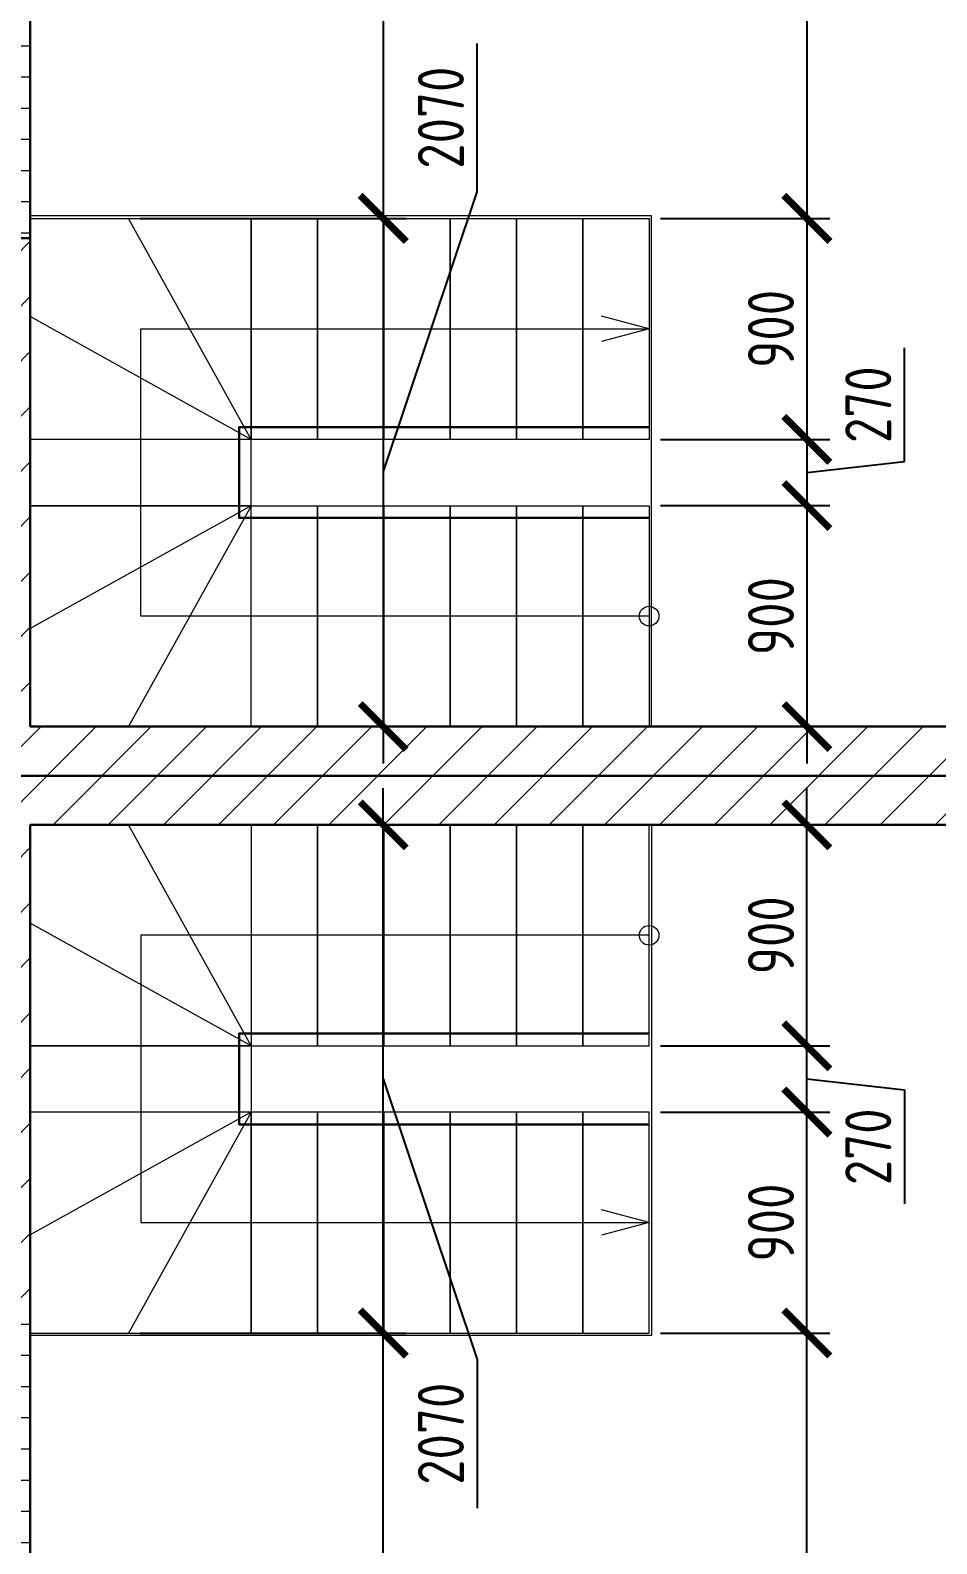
# Model space of a CAD drawing. Header units: millimetres. Extents: x -56498 to 234605, y -296269 to -29969.
# Drawn here: x 169782 to 173474, y -43613 to -37449 of the extents above; entities that cross this region are included whole.
import ezdxf

# ---------------------------------------------------------------- set-up
doc = ezdxf.new("R2010")
doc.units = ezdxf.units.MM
doc.header["$LTSCALE"] = 100
doc.header["$PDMODE"] = 35
for name, color, linetype, lineweight in [('0.3', 7, 'Continuous', 30), ('Розміри 0.09', 5, 'Continuous', 9), ('Тонкі 0.18', 142, 'Continuous', 18), ('Штрихування 0.09', 253, 'Continuous', 9)]:
    doc.layers.add(name, color=color, linetype=linetype, lineweight=lineweight)
doc.styles.add('GOST 2.304', font='CS_Gost2304.shx')
doc.dimstyles.new('SPDS', dxfattribs={"dimscale": 100, "dimtxt": 2.5, "dimasz": 2.5, "dimexe": 1.25, "dimexo": 0.625, "dimtad": 1, "dimrnd": 0.001, "dimtxsty": 'GOST 2.304', "dimblk": 'ARCHTICK', "dimcen": 2.5, "dimdle": 2, "dimadec": 0, "dimazin": 2, "dimtfac": 0.75, "dimtmove": 1, "dimatfit": 3, "dimfxl": 0, "dimtolj": 1, "dimarcsym": 0})
pattern_1 = [(0, (84000, 118824.92), (0, 127), []), (90, (84000, 118824.92), (-127, 8e-15), [])]

# ---------------------------------------------------------------- blocks, each defined once
blk = doc.blocks.new('_ArchTick')
at = {"color": 0, "linetype": 'ByBlock', "const_width": 0.15}
blk.add_lwpolyline([(-0.5, -0.5), (0.5, 0.5)], dxfattribs=at)
blk = doc.blocks.new('*D1422')
at = {"layer": 'Defpoints', "color": 0, "transparency": 16777216}
for p in [(169782.3, -40685.4), (178982.3, -40685.4), (169782.3, -44490.2)]:
    blk.add_point(p, dxfattribs=at)
at = {"layer": 'Розміри 0.09', "color": 0, "lineweight": -2, "transparency": 16777216}
for p, q in [((169782.3, -40732.3), (169782.3, -44583.9)), ((178982.3, -40732.3), (178982.3, -44583.9)), ((179132.3, -44490.2), (169632.3, -44490.2))]:
    blk.add_line(p, q, dxfattribs=at)
at = {"layer": 'Розміри 0.09', "color": 0, "lineweight": -2, "transparency": 16777216, "xscale": 187.5, "yscale": 187.5, "zscale": 187.5, "rotation": 180}
blk.add_blockref('_ArchTick', (169782.3, -44490.2), dxfattribs=at)
at = {"layer": 'Розміри 0.09', "color": 0, "lineweight": -2, "transparency": 16777216, "xscale": 187.5, "yscale": 187.5, "zscale": 187.5}
blk.add_blockref('_ArchTick', (178982.3, -44490.2), dxfattribs=at)
at = {"layer": 'Розміри 0.09', "color": 0, "transparency": 16777216, "insert": (174382.3, -44336.8), "char_height": 187.5, "attachment_point": 5, "style": 'GOST 2.304'}
blk.add_mtext('\\A1;9200', dxfattribs=at)
blk = doc.blocks.new('*D1424')
at = {"layer": 'Defpoints', "color": 0, "transparency": 16777216}
for p in [(170182.3, -42755.4), (171219.7, -42755.4), (169992.3, -47485.4)]:
    blk.add_point(p, dxfattribs=at)
at = {"layer": 'Розміри 0.09', "color": 0, "lineweight": -2, "transparency": 16777216}
for p, q in [((171219.7, -47635.4), (171219.7, -42605.4)), ((170229.2, -42755.4), (171313.4, -42755.4)), ((170039.2, -47485.4), (171313.4, -47485.4))]:
    blk.add_line(p, q, dxfattribs=at)
at = {"layer": 'Розміри 0.09', "color": 0, "lineweight": -2, "transparency": 16777216, "xscale": 187.5, "yscale": 187.5, "zscale": 187.5}
for p, rotation in [((171219.7, -42755.4), 90), ((171219.7, -47485.4), 270)]:
    blk.add_blockref('_ArchTick', p, dxfattribs=dict(at, rotation=rotation))
at = {"layer": 'Розміри 0.09', "color": 0, "transparency": 16777216, "insert": (171075.2, -45120.4), "char_height": 187.5, "attachment_point": 5, "rotation": 90, "style": 'GOST 2.304'}
blk.add_mtext('\\A1;4730', dxfattribs=at)
blk = doc.blocks.new('*D1425')
at = {"layer": 'Defpoints', "color": 0, "transparency": 16777216}
for p in [(172302.3, -42755.4), (172944.9, -42755.4), (172582.3, -46585.4)]:
    blk.add_point(p, dxfattribs=at)
at = {"layer": 'Розміри 0.09', "color": 0, "lineweight": -2, "transparency": 16777216}
for p, q in [((172944.9, -46735.4), (172944.9, -42605.4)), ((172349.2, -42755.4), (173038.6, -42755.4)), ((172629.2, -46585.4), (173038.6, -46585.4))]:
    blk.add_line(p, q, dxfattribs=at)
at = {"layer": 'Розміри 0.09', "color": 0, "lineweight": -2, "transparency": 16777216, "xscale": 187.5, "yscale": 187.5, "zscale": 187.5}
for p, rotation in [((172944.9, -42755.4), 90), ((172944.9, -46585.4), 270)]:
    blk.add_blockref('_ArchTick', p, dxfattribs=dict(at, rotation=rotation))
at = {"layer": 'Розміри 0.09', "color": 0, "transparency": 16777216, "insert": (172800.4, -43958.8), "char_height": 187.5, "attachment_point": 5, "rotation": 90, "style": 'GOST 2.304'}
blk.add_mtext('\\A1;3830', dxfattribs=at)
blk = doc.blocks.new('*D1426')
at = {"layer": 'Defpoints', "color": 0, "transparency": 16777216}
for p in [(172302.3, -41855.4), (172944.9, -41855.4), (172302.3, -42755.4)]:
    blk.add_point(p, dxfattribs=at)
at = {"layer": 'Розміри 0.09', "color": 0, "lineweight": -2, "transparency": 16777216}
for p, q in [((172944.9, -42905.4), (172944.9, -41705.4)), ((172349.2, -41855.4), (173038.6, -41855.4)), ((172349.2, -42755.4), (173038.6, -42755.4))]:
    blk.add_line(p, q, dxfattribs=at)
at = {"layer": 'Розміри 0.09', "color": 0, "lineweight": -2, "transparency": 16777216, "xscale": 187.5, "yscale": 187.5, "zscale": 187.5}
for p, rotation in [((172944.9, -41855.4), 90), ((172944.9, -42755.4), 270)]:
    blk.add_blockref('_ArchTick', p, dxfattribs=dict(at, rotation=rotation))
at = {"layer": 'Розміри 0.09', "color": 0, "transparency": 16777216, "insert": (172798.8, -42305.4), "char_height": 187.5, "attachment_point": 5, "rotation": 90, "style": 'GOST 2.304'}
blk.add_mtext('\\A1;900', dxfattribs=at)
blk = doc.blocks.new('*D1427')
at = {"layer": 'Defpoints', "color": 0, "transparency": 16777216}
for p in [(172302.3, -41585.4), (172944.9, -41585.4), (172302.3, -41855.4)]:
    blk.add_point(p, dxfattribs=at)
at = {"layer": 'Розміри 0.09', "color": 0, "lineweight": -2, "transparency": 16777216}
for p, q in [((172944.9, -42005.4), (172944.9, -41435.4)), ((172349.2, -41585.4), (173038.6, -41585.4)), ((172944.9, -41720.4), (173342.6, -41764.7)), ((173342.6, -41764.7), (173342.6, -42228.8)), ((172349.2, -41855.4), (173038.6, -41855.4))]:
    blk.add_line(p, q, dxfattribs=at)
at = {"layer": 'Розміри 0.09', "color": 0, "lineweight": -2, "transparency": 16777216, "xscale": 187.5, "yscale": 187.5, "zscale": 187.5}
for p, rotation in [((172944.9, -41585.4), 90), ((172944.9, -41855.4), 270)]:
    blk.add_blockref('_ArchTick', p, dxfattribs=dict(at, rotation=rotation))
at = {"layer": 'Розміри 0.09', "color": 0, "transparency": 16777216, "insert": (173194.7, -41996.8), "char_height": 187.5, "attachment_point": 5, "rotation": 90, "style": 'GOST 2.304'}
blk.add_mtext('\\A1;270', dxfattribs=at)
blk = doc.blocks.new('*D1428')
at = {"layer": 'Defpoints', "color": 0, "transparency": 16777216}
for p in [(172312.3, -40685.4), (172944.9, -40685.4), (172302.3, -41585.4)]:
    blk.add_point(p, dxfattribs=at)
at = {"layer": 'Розміри 0.09', "color": 0, "lineweight": -2, "transparency": 16777216}
for p, q in [((172944.9, -41735.4), (172944.9, -40535.4)), ((172359.2, -40685.4), (173038.6, -40685.4)), ((172349.2, -41585.4), (173038.6, -41585.4))]:
    blk.add_line(p, q, dxfattribs=at)
at = {"layer": 'Розміри 0.09', "color": 0, "lineweight": -2, "transparency": 16777216, "xscale": 187.5, "yscale": 187.5, "zscale": 187.5}
for p, rotation in [((172944.9, -40685.4), 90), ((172944.9, -41585.4), 270)]:
    blk.add_blockref('_ArchTick', p, dxfattribs=dict(at, rotation=rotation))
at = {"layer": 'Розміри 0.09', "color": 0, "transparency": 16777216, "insert": (172798.8, -41135.4), "char_height": 187.5, "attachment_point": 5, "rotation": 90, "style": 'GOST 2.304'}
blk.add_mtext('\\A1;900', dxfattribs=at)
blk = doc.blocks.new('*D1429')
at = {"layer": 'Defpoints', "color": 0, "transparency": 16777216}
for p in [(171087.3, -40685.4), (171219.7, -40685.4), (170182.3, -42755.4)]:
    blk.add_point(p, dxfattribs=at)
at = {"layer": 'Розміри 0.09', "color": 0, "lineweight": -2, "transparency": 16777216}
for p, q in [((171219.7, -42905.4), (171219.7, -40535.4)), ((171134.2, -40685.4), (171313.4, -40685.4)), ((171219.7, -41720.4), (171602.4, -42863.4)), ((170229.2, -42755.4), (171313.4, -42755.4)), ((171602.4, -42863.4), (171602.4, -43468.1))]:
    blk.add_line(p, q, dxfattribs=at)
at = {"layer": 'Розміри 0.09', "color": 0, "lineweight": -2, "transparency": 16777216, "xscale": 187.5, "yscale": 187.5, "zscale": 187.5}
for p, rotation in [((171219.7, -40685.4), 90), ((171219.7, -42755.4), 270)]:
    blk.add_blockref('_ArchTick', p, dxfattribs=dict(at, rotation=rotation))
at = {"layer": 'Розміри 0.09', "color": 0, "transparency": 16777216, "insert": (171454.5, -43165.7), "char_height": 187.5, "attachment_point": 5, "rotation": 90, "style": 'GOST 2.304'}
blk.add_mtext('\\A1;2070', dxfattribs=at)
blk = doc.blocks.new('*D1462')
at = {"layer": 'Defpoints', "color": 0, "transparency": 16777216}
for p in [(169782.3, -36480.7), (169782.3, -40285.4), (178982.3, -40285.4)]:
    blk.add_point(p, dxfattribs=at)
at = {"layer": 'Розміри 0.09', "color": 0, "lineweight": -2, "transparency": 16777216}
for p, q in [((169782.3, -40238.6), (169782.3, -36387)), ((178982.3, -40238.6), (178982.3, -36387)), ((179132.3, -36480.7), (169632.3, -36480.7))]:
    blk.add_line(p, q, dxfattribs=at)
at = {"layer": 'Розміри 0.09', "color": 0, "lineweight": -2, "transparency": 16777216, "xscale": 187.5, "yscale": 187.5, "zscale": 187.5, "rotation": 180}
blk.add_blockref('_ArchTick', (169782.3, -36480.7), dxfattribs=at)
at = {"layer": 'Розміри 0.09', "color": 0, "lineweight": -2, "transparency": 16777216, "xscale": 187.5, "yscale": 187.5, "zscale": 187.5}
blk.add_blockref('_ArchTick', (178982.3, -36480.7), dxfattribs=at)
at = {"layer": 'Розміри 0.09', "color": 0, "transparency": 16777216, "insert": (174382.3, -36327.4), "char_height": 187.5, "attachment_point": 5, "style": 'GOST 2.304'}
blk.add_mtext('\\A1;9200', dxfattribs=at)
blk = doc.blocks.new('*D1464')
at = {"layer": 'Defpoints', "color": 0, "transparency": 16777216}
for p in [(169992.3, -33485.4), (170182.3, -38215.4), (171219.7, -38215.4)]:
    blk.add_point(p, dxfattribs=at)
at = {"layer": 'Розміри 0.09', "color": 0, "lineweight": -2, "transparency": 16777216}
for p, q in [((171219.7, -33335.4), (171219.7, -38365.4)), ((170039.2, -33485.4), (171313.4, -33485.4)), ((170229.2, -38215.4), (171313.4, -38215.4))]:
    blk.add_line(p, q, dxfattribs=at)
at = {"layer": 'Розміри 0.09', "color": 0, "lineweight": -2, "transparency": 16777216, "xscale": 187.5, "yscale": 187.5, "zscale": 187.5}
for p, rotation in [((171219.7, -33485.4), 90), ((171219.7, -38215.4), 270)]:
    blk.add_blockref('_ArchTick', p, dxfattribs=dict(at, rotation=rotation))
at = {"layer": 'Розміри 0.09', "color": 0, "transparency": 16777216, "insert": (171075.2, -35850.4), "char_height": 187.5, "attachment_point": 5, "rotation": 90, "style": 'GOST 2.304'}
blk.add_mtext('\\A1;4730', dxfattribs=at)
blk = doc.blocks.new('*D1465')
at = {"layer": 'Defpoints', "color": 0, "transparency": 16777216}
for p in [(172582.3, -34385.4), (172302.3, -38215.4), (172944.9, -38215.4)]:
    blk.add_point(p, dxfattribs=at)
at = {"layer": 'Розміри 0.09', "color": 0, "lineweight": -2, "transparency": 16777216}
for p, q in [((172944.9, -34235.4), (172944.9, -38365.4)), ((172629.2, -34385.4), (173038.6, -34385.4)), ((172349.2, -38215.4), (173038.6, -38215.4))]:
    blk.add_line(p, q, dxfattribs=at)
at = {"layer": 'Розміри 0.09', "color": 0, "lineweight": -2, "transparency": 16777216, "xscale": 187.5, "yscale": 187.5, "zscale": 187.5}
for p, rotation in [((172944.9, -34385.4), 90), ((172944.9, -38215.4), 270)]:
    blk.add_blockref('_ArchTick', p, dxfattribs=dict(at, rotation=rotation))
at = {"layer": 'Розміри 0.09', "color": 0, "transparency": 16777216, "insert": (172800.4, -37012), "char_height": 187.5, "attachment_point": 5, "rotation": 90, "style": 'GOST 2.304'}
blk.add_mtext('\\A1;3830', dxfattribs=at)
blk = doc.blocks.new('*D1466')
at = {"layer": 'Defpoints', "color": 0, "transparency": 16777216}
for p in [(172302.3, -38215.4), (172302.3, -39115.4), (172944.9, -39115.4)]:
    blk.add_point(p, dxfattribs=at)
at = {"layer": 'Розміри 0.09', "color": 0, "lineweight": -2, "transparency": 16777216}
for p, q in [((172944.9, -38065.4), (172944.9, -39265.4)), ((172349.2, -38215.4), (173038.6, -38215.4)), ((172349.2, -39115.4), (173038.6, -39115.4))]:
    blk.add_line(p, q, dxfattribs=at)
at = {"layer": 'Розміри 0.09', "color": 0, "lineweight": -2, "transparency": 16777216, "xscale": 187.5, "yscale": 187.5, "zscale": 187.5}
for p, rotation in [((172944.9, -38215.4), 90), ((172944.9, -39115.4), 270)]:
    blk.add_blockref('_ArchTick', p, dxfattribs=dict(at, rotation=rotation))
at = {"layer": 'Розміри 0.09', "color": 0, "transparency": 16777216, "insert": (172798.8, -38665.4), "char_height": 187.5, "attachment_point": 5, "rotation": 90, "style": 'GOST 2.304'}
blk.add_mtext('\\A1;900', dxfattribs=at)
blk = doc.blocks.new('*D1467')
at = {"layer": 'Defpoints', "color": 0, "transparency": 16777216}
for p in [(172302.3, -39115.4), (172302.3, -39385.4), (172944.9, -39385.4)]:
    blk.add_point(p, dxfattribs=at)
at = {"layer": 'Розміри 0.09', "color": 0, "lineweight": -2, "transparency": 16777216}
for p, q in [((173342.6, -39206.1), (173342.6, -38742.1)), ((172944.9, -38965.4), (172944.9, -39535.4)), ((172349.2, -39115.4), (173038.6, -39115.4)), ((172944.9, -39250.4), (173342.6, -39206.1)), ((172349.2, -39385.4), (173038.6, -39385.4))]:
    blk.add_line(p, q, dxfattribs=at)
at = {"layer": 'Розміри 0.09', "color": 0, "lineweight": -2, "transparency": 16777216, "xscale": 187.5, "yscale": 187.5, "zscale": 187.5}
for p, rotation in [((172944.9, -39115.4), 90), ((172944.9, -39385.4), 270)]:
    blk.add_blockref('_ArchTick', p, dxfattribs=dict(at, rotation=rotation))
at = {"layer": 'Розміри 0.09', "color": 0, "transparency": 16777216, "insert": (173194.7, -38974.1), "char_height": 187.5, "attachment_point": 5, "rotation": 90, "style": 'GOST 2.304'}
blk.add_mtext('\\A1;270', dxfattribs=at)
blk = doc.blocks.new('*D1468')
at = {"layer": 'Defpoints', "color": 0, "transparency": 16777216}
for p in [(172302.3, -39385.4), (172312.3, -40285.4), (172944.9, -40285.4)]:
    blk.add_point(p, dxfattribs=at)
at = {"layer": 'Розміри 0.09', "color": 0, "lineweight": -2, "transparency": 16777216}
for p, q in [((172944.9, -39235.4), (172944.9, -40435.4)), ((172349.2, -39385.4), (173038.6, -39385.4)), ((172359.2, -40285.4), (173038.6, -40285.4))]:
    blk.add_line(p, q, dxfattribs=at)
at = {"layer": 'Розміри 0.09', "color": 0, "lineweight": -2, "transparency": 16777216, "xscale": 187.5, "yscale": 187.5, "zscale": 187.5}
for p, rotation in [((172944.9, -39385.4), 90), ((172944.9, -40285.4), 270)]:
    blk.add_blockref('_ArchTick', p, dxfattribs=dict(at, rotation=rotation))
at = {"layer": 'Розміри 0.09', "color": 0, "transparency": 16777216, "insert": (172798.8, -39835.4), "char_height": 187.5, "attachment_point": 5, "rotation": 90, "style": 'GOST 2.304'}
blk.add_mtext('\\A1;900', dxfattribs=at)
blk = doc.blocks.new('*D1469')
at = {"layer": 'Defpoints', "color": 0, "transparency": 16777216}
for p in [(170182.3, -38215.4), (171087.3, -40285.4), (171219.7, -40285.4)]:
    blk.add_point(p, dxfattribs=at)
at = {"layer": 'Розміри 0.09', "color": 0, "lineweight": -2, "transparency": 16777216}
for p, q in [((171602.4, -38107.5), (171602.4, -37502.8)), ((171219.7, -38065.4), (171219.7, -40435.4)), ((171219.7, -39250.4), (171602.4, -38107.5)), ((170229.2, -38215.4), (171313.4, -38215.4)), ((171134.2, -40285.4), (171313.4, -40285.4))]:
    blk.add_line(p, q, dxfattribs=at)
at = {"layer": 'Розміри 0.09', "color": 0, "lineweight": -2, "transparency": 16777216, "xscale": 187.5, "yscale": 187.5, "zscale": 187.5}
for p, rotation in [((171219.7, -38215.4), 90), ((171219.7, -40285.4), 270)]:
    blk.add_blockref('_ArchTick', p, dxfattribs=dict(at, rotation=rotation))
at = {"layer": 'Розміри 0.09', "color": 0, "transparency": 16777216, "insert": (171454.5, -37805.2), "char_height": 187.5, "attachment_point": 5, "rotation": 90, "style": 'GOST 2.304'}
blk.add_mtext('\\A1;2070', dxfattribs=at)

msp = doc.modelspace()

# ---------------------------------------------------------------- hatches: boundary and pattern name
at = {"layer": 'Штрихування 0.09'}
h = msp.add_hatch(dxfattribs=at)
h.set_pattern_fill('NET', color=256, scale=40, style=0)
h.set_pattern_definition(pattern_1)
h.paths.add_polyline_path([(169782.29, -37395.435), (169382.29, -37395.435), (169382.29, -38295.435), (169782.29, -38295.435), (169782.29, -38215.435), (169782.29, -38205.435)])
h.paths.add_polyline_path([(169652.29, -37645.435), (169652.29, -37785.435), (169512.29, -37785.435), (169512.29, -37645.435)], flags=16)
h.paths.add_polyline_path([(169652.29, -37905.435), (169652.29, -38045.435), (169512.29, -38045.435), (169512.29, -37905.435)], flags=16)
h = msp.add_hatch(dxfattribs=at)
h.set_pattern_fill('ANSI31', color=256, scale=50, style=0)
h.set_pattern_definition([(45, (84000, 118824.92), (-112.2532, 112.2532), [])])
h.paths.add_polyline_path([(178982.29, -40285.435), (177582.29, -40285.435), (177582.29, -40485.435), (178982.29, -40485.435)])
h.paths.add_polyline_path([(178982.29, -40485.435), (177582.29, -40485.435), (177582.29, -40685.435), (178982.29, -40685.435)])
h.paths.add_polyline_path([(169582.29, -38295.435), (169382.29, -38295.435), (169382.29, -39115.435), (169382.29, -39385.435), (169382.29, -40285.435), (168482.29, -40285.435), (168212.29, -40285.435), (167942.29, -40285.435), (167672.29, -40285.435), (167402.29, -40285.435), (167132.29, -40285.435), (166862.29, -40285.435), (166852.29, -40285.435), (165462.29, -40285.435), (165462.29, -40485.435), (169582.29, -40485.435)])
h.paths.add_polyline_path([(169582.29, -40485.435), (165462.29, -40485.435), (165462.29, -40685.435), (169382.29, -40685.435), (169382.29, -41585.435), (169382.29, -41855.435), (169382.29, -42675.405), (169582.29, -42675.405)])
h.paths.add_polyline_path([(175642.29, -40685.435), (175642.29, -40485.435), (169582.29, -40485.435), (169582.29, -42675.405), (169782.29, -42675.405), (169782.29, -40685.435)])
h.paths.add_polyline_path([(175902.29, -40415.435), (175892.29, -40415.435), (175892.29, -40485.435), (175902.29, -40485.435)])
h.paths.add_polyline_path([(175642.29, -40485.435), (175642.29, -40285.435), (169782.29, -40285.435), (169782.29, -38295.435), (169582.29, -38295.435), (169582.29, -40485.435)])
h = msp.add_hatch(dxfattribs=at)
h.set_pattern_fill('NET', color=256, scale=40, style=0)
h.set_pattern_definition(pattern_1)
h.paths.add_polyline_path([(169782.29, -42675.405), (169382.29, -42675.405), (169382.29, -42755.435), (169382.29, -42765.435), (169382.29, -44385.405), (169782.29, -44385.405)])
h.paths.add_polyline_path([(169652.29, -43335.405), (169512.29, -43335.405), (169512.29, -43195.405), (169652.29, -43195.405)], flags=16)
h.paths.add_polyline_path([(169652.29, -43465.405), (169652.29, -43605.405), (169512.29, -43605.405), (169512.29, -43465.405)], flags=16)
h.paths.add_polyline_path([(169652.29, -43065.405), (169512.29, -43065.405), (169512.29, -42925.405), (169652.29, -42925.405)], flags=16)
h.paths.add_polyline_path([(169652.29, -43725.405), (169652.29, -43865.405), (169512.29, -43865.405), (169512.29, -43725.405)], flags=16)
h.paths.add_polyline_path([(169652.29, -43995.405), (169652.29, -44135.405), (169512.29, -44135.405), (169512.29, -43995.405)], flags=16)

# ---------------------------------------------------------------- linework, layer by layer
at = {"layer": '0.3'}
for p, q in [((169782.29, -40285.435), (169782.29, -33485.435)), ((169382.29, -38295.435), (169782.29, -38295.435)), ((169782.29, -40285.435), (178982.29, -40285.435)), ((169782.29, -40285.435), (178982.29, -40285.435)), ((169582.29, -40485.435), (175642.29, -40485.435)), ((169782.29, -40685.435), (169782.29, -47485.435)), ((169782.29, -40685.435), (178982.29, -40685.435)), ((169782.29, -40685.435), (178982.29, -40685.435))]:
    msp.add_line(p, q, dxfattribs=at)
for points in [[(172302.29, -39435.435), (170632.29, -39435.435), (170632.29, -39065.435), (172302.29, -39065.435)], [(172302.29, -41535.435), (170632.29, -41535.435), (170632.29, -41905.435), (172302.29, -41905.435)]]:
    msp.add_lwpolyline(points, dxfattribs=at)
at = {"layer": 'Тонкі 0.18'}
for p, q in [((170682.29, -39115.435), (170182.29, -38215.435)), ((170682.29, -39115.435), (169782.29, -38615.435)), ((172302.29, -38665.435), (172109.105, -38613.671)), ((172302.29, -38665.435), (172109.105, -38717.199)), ((170682.29, -39385.435), (169782.29, -39885.435)), ((170682.29, -39385.435), (170182.29, -40285.435)), ((170682.29, -41585.435), (170182.29, -40685.435)), ((170682.29, -41585.435), (169782.29, -41085.435)), ((170682.29, -41855.435), (169782.29, -42355.435)), ((170682.29, -41855.435), (170182.29, -42755.435)), ((172302.29, -42305.435), (172109.105, -42253.671)), ((172302.29, -42305.435), (172109.105, -42357.199))]:
    msp.add_line(p, q, dxfattribs=at)
for points in [[(169782.29, -40285.435), (172312.29, -40285.435), (172312.29, -38205.435), (169782.29, -38205.435)], [(169782.29, -38215.435), (170682.29, -38215.435), (170682.29, -39115.435), (169782.29, -39115.435)], [(170682.29, -38215.435), (170952.29, -38215.435), (170952.29, -39115.435), (170682.29, -39115.435)], [(170952.29, -38215.435), (171222.29, -38215.435), (171222.29, -39115.435), (170952.29, -39115.435)], [(171222.29, -38215.435), (171492.29, -38215.435), (171492.29, -39115.435), (171222.29, -39115.435)], [(171492.29, -38215.435), (171762.29, -38215.435), (171762.29, -39115.435), (171492.29, -39115.435)], [(171762.29, -38215.435), (172032.29, -38215.435), (172032.29, -39115.435), (171762.29, -39115.435)], [(172032.29, -38215.435), (172302.29, -38215.435), (172302.29, -39115.435), (172032.29, -39115.435)], [(170682.29, -39385.435), (170682.29, -39115.435), (169782.29, -39115.435), (169782.29, -39385.435)], [(169782.29, -40285.435), (170682.29, -40285.435), (170682.29, -39385.435), (169782.29, -39385.435)], [(170682.29, -39385.435), (170952.29, -39385.435), (170952.29, -40285.435), (170682.29, -40285.435)], [(170952.29, -39385.435), (171222.29, -39385.435), (171222.29, -40285.435), (170952.29, -40285.435)], [(171222.29, -39385.435), (171492.29, -39385.435), (171492.29, -40285.435), (171222.29, -40285.435)], [(171492.29, -39385.435), (171762.29, -39385.435), (171762.29, -40285.435), (171492.29, -40285.435)], [(171762.29, -39385.435), (172032.29, -39385.435), (172032.29, -40285.435), (171762.29, -40285.435)], [(172032.29, -39385.435), (172302.29, -39385.435), (172302.29, -40285.435), (172032.29, -40285.435)], [(169782.29, -40685.435), (172312.29, -40685.435), (172312.29, -42765.435), (169782.29, -42765.435)], [(169782.29, -40685.435), (170682.29, -40685.435), (170682.29, -41585.435), (169782.29, -41585.435)], [(170682.29, -41585.435), (170952.29, -41585.435), (170952.29, -40685.435), (170682.29, -40685.435)], [(170952.29, -41585.435), (171222.29, -41585.435), (171222.29, -40685.435), (170952.29, -40685.435)], [(171222.29, -41585.435), (171492.29, -41585.435), (171492.29, -40685.435), (171222.29, -40685.435)], [(171492.29, -41585.435), (171762.29, -41585.435), (171762.29, -40685.435), (171492.29, -40685.435)], [(171762.29, -41585.435), (172032.29, -41585.435), (172032.29, -40685.435), (171762.29, -40685.435)], [(172032.29, -41585.435), (172302.29, -41585.435), (172302.29, -40685.435), (172032.29, -40685.435)], [(170682.29, -41585.435), (170682.29, -41855.435), (169782.29, -41855.435), (169782.29, -41585.435)], [(169782.29, -42755.435), (170682.29, -42755.435), (170682.29, -41855.435), (169782.29, -41855.435)], [(170682.29, -42755.435), (170952.29, -42755.435), (170952.29, -41855.435), (170682.29, -41855.435)], [(170952.29, -42755.435), (171222.29, -42755.435), (171222.29, -41855.435), (170952.29, -41855.435)], [(171222.29, -42755.435), (171492.29, -42755.435), (171492.29, -41855.435), (171222.29, -41855.435)], [(171492.29, -42755.435), (171762.29, -42755.435), (171762.29, -41855.435), (171492.29, -41855.435)], [(171762.29, -42755.435), (172032.29, -42755.435), (172032.29, -41855.435), (171762.29, -41855.435)], [(172032.29, -42755.435), (172302.29, -42755.435), (172302.29, -41855.435), (172032.29, -41855.435)]]:
    msp.add_lwpolyline(points, close=True, dxfattribs=at)
for points in [[(172302.29, -39835.435), (170232.29, -39835.435), (170232.29, -38665.435), (172302.29, -38665.435)], [(172302.29, -41135.435), (170232.29, -41135.435), (170232.29, -42305.435), (172302.29, -42305.435)]]:
    msp.add_lwpolyline(points, dxfattribs=at)
for centre in [(172302.29, -39835.435), (172302.29, -41135.435)]:
    msp.add_circle(centre, 40, dxfattribs=at)

# ---------------------------------------------------------------- dimensions: what is measured, and where the dimension line sits
at = {"layer": 'Розміри 0.09'}
for base, p1, p2, angle, picture, middle in [((171219.66, -38215.435), (169992.29, -33485.435), (170182.29, -38215.435), 90, '*D1464', (171075.151, -35850.435)), ((169782.29, -36480.714), (178982.29, -40285.435), (169782.29, -40285.435), 180, '*D1462', (174382.29, -36327.402)), ((172944.892, -39115.435), (172302.29, -38215.435), (172302.29, -39115.435), 90, '*D1466', (172798.841, -38665.435)), ((172944.892, -40285.435), (172302.29, -39385.435), (172312.29, -40285.435), 90, '*D1468', (172798.841, -39835.435)), ((172944.892, -40685.435), (172302.29, -41585.435), (172312.29, -40685.435), 270, '*D1428', (172798.841, -41135.435)), ((169782.29, -44490.156), (178982.29, -40685.435), (169782.29, -40685.435), 180, '*D1422', (174382.29, -44336.844)), ((172944.892, -41855.435), (172302.29, -42755.435), (172302.29, -41855.435), 270, '*D1426', (172798.841, -42305.435)), ((171219.66, -42755.435), (169992.29, -47485.435), (170182.29, -42755.435), 270, '*D1424', (171075.151, -45120.435))]:
    dim = msp.add_linear_dim(base=base, p1=p1, p2=p2, angle=angle, dimstyle='SPDS', override={"dimscale": 75, "dimlfac": 1, "dimtxsty": 'GOST 2.304', "dimblk1": 'ArchTick', "dimblk2": 'ArchTick', "dimsah": 1, "dimtolj": 1}, dxfattribs=at)
    dim.commit()
    dim.dimension.update_dxf_attribs({"geometry": picture, "text_midpoint": middle})
for base, p1, p2, angle, picture, middle in [((172944.892, -38215.435), (172582.29, -34385.435), (172302.29, -38215.435), 90, '*D1465', (172944.892, -37012.026)), ((171219.66, -40285.435), (170182.29, -38215.435), (171087.29, -40285.435), 90, '*D1469', (171602.353, -38060.63)), ((172944.892, -39385.435), (172302.29, -39115.435), (172302.29, -39385.435), 90, '*D1467', (173342.611, -39159.25)), ((171219.66, -40685.435), (170182.29, -42755.435), (171087.29, -40685.435), 270, '*D1429', (171602.353, -42910.241)), ((172944.892, -41585.435), (172302.29, -41855.435), (172302.29, -41585.435), 270, '*D1427', (173342.611, -41811.62)), ((172944.892, -42755.435), (172582.29, -46585.435), (172302.29, -42755.435), 270, '*D1425', (172944.892, -43958.844))]:
    dim = msp.add_linear_dim(base=base, p1=p1, p2=p2, angle=angle, dimstyle='SPDS', override={"dimscale": 75, "dimlfac": 1, "dimtxsty": 'GOST 2.304', "dimblk1": 'ArchTick', "dimblk2": 'ArchTick', "dimsah": 1, "dimtolj": 1}, dxfattribs=at)
    dim.commit()
    dim.dimension.update_dxf_attribs({"geometry": picture, "text_midpoint": middle, "dimtype": 160})

doc.saveas('drawing.dxf')
